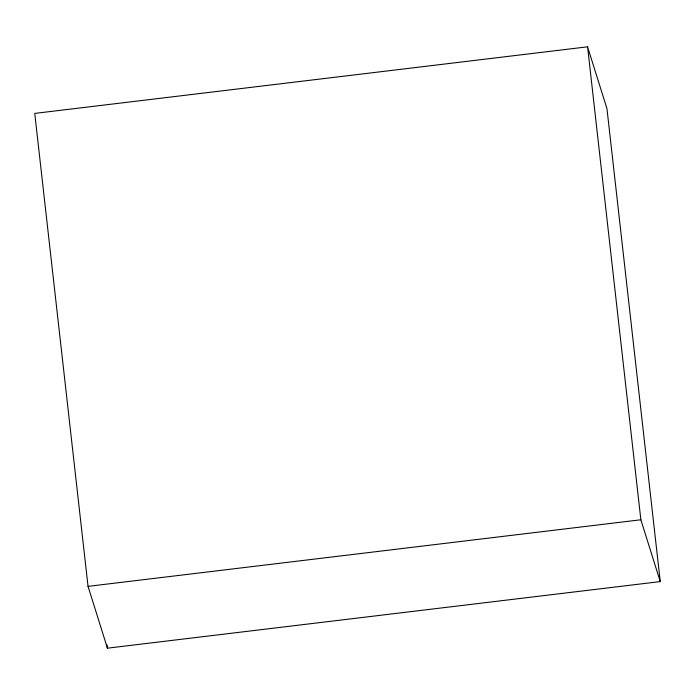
<?xml version="1.0" encoding="UTF-8"?>
<svg xmlns="http://www.w3.org/2000/svg" width="695" height="695" viewBox="0 0 695 695"><rect width="100%" height="100%" fill="white"/><g stroke="black" fill="none" stroke-linecap="round" stroke-linejoin="round"><path stroke-width="1.04" d="M587.579 46.817L34.75 113.407L88.039 586.363L107.421 648.183L660.25 581.593L606.961 108.637L587.579 46.817L640.868 519.773L660.25 581.593M88.039 586.363L640.868 519.773M107.056 644.951L107.421 648.183"/></g></svg>
